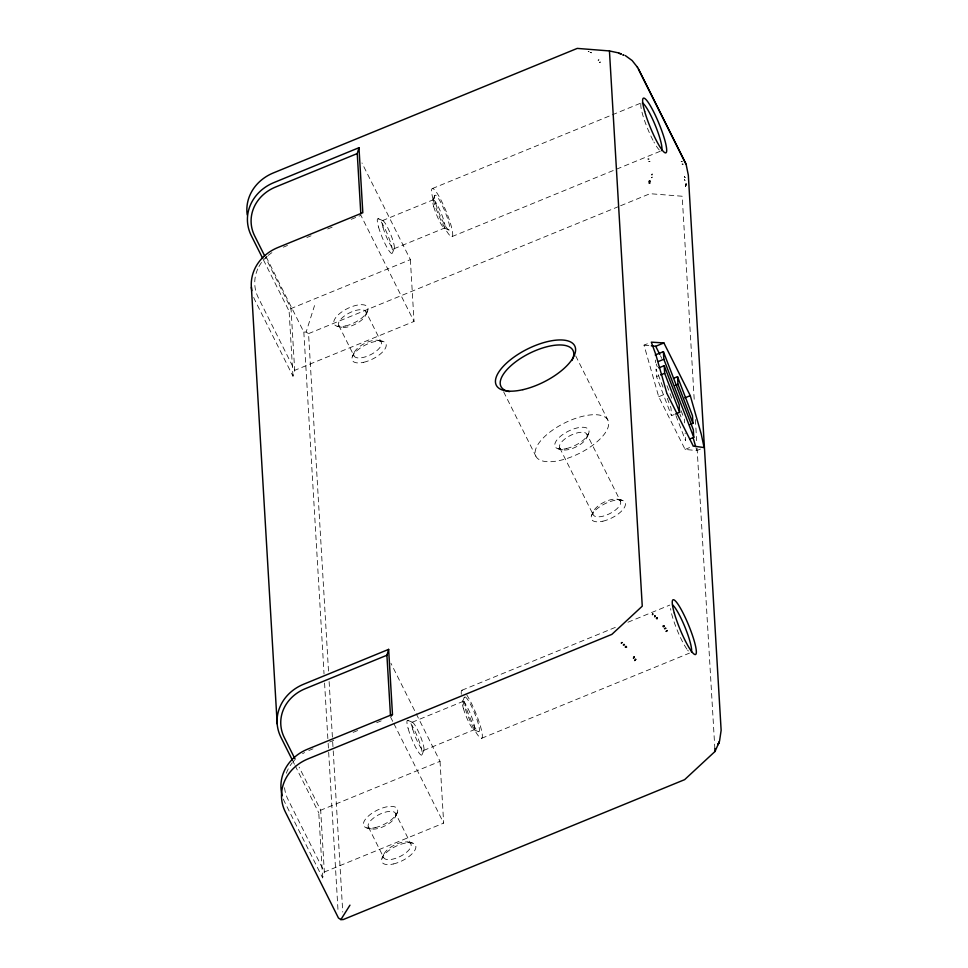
<?xml version="1.0" encoding="UTF-8"?>
<svg xmlns="http://www.w3.org/2000/svg" width="968" height="968" viewBox="0 0 968 968"><rect width="100%" height="100%" fill="white"/><g stroke="black" fill="none" stroke-linecap="round" stroke-linejoin="round"><path stroke-width="0.73" stroke-dasharray="4.84 3.63" d="M649.516 180.738L649.395 183.545L648.826 180.883L648.887 183.666L650.193 183.412L650.193 180.641L649.879 183.46L649.516 180.738L649.673 183.496M685.356 186.388L685.961 183.618L685.671 186.679L686.506 184.089L685.562 186.558L685.961 183.618M253.701 297.406A44.746 39.978 -3.4 0 0 255.128 300.637L292.965 376.189L294.683 370.345L291.029 308.538L265.426 257.415M328.503 671.042L308.55 333.621L306.142 332.036L314.527 305.586M283.346 799.084A44.746 39.978 -3.4 0 0 284.786 802.315L322.61 877.867L324.341 872.023L320.686 810.216L299.124 767.164M685.477 186.473L686.264 183.835M392.415 252.963L394.254 248.401M432.781 200.243L434.62 195.681M422.072 754.641L423.911 750.079M462.438 701.921L464.277 697.359M365.88 314.83L367.598 311.043M352.376 356.587L354.094 352.812M395.525 816.508L397.255 812.721M382.021 858.265L383.751 854.49M586.886 437.391L588.617 433.603M591.581 515.484L593.299 511.697M292.965 376.189L289.117 311.176L291.029 308.538L410.371 259.63L361.959 162.963M322.61 877.867L318.774 812.854L320.686 810.216L440.029 761.308L390.939 663.298M283.322 247.167L287.484 245.461M306.88 237.511L311.031 235.805M327.656 228.993L334.589 226.161M351.215 219.337L360.907 215.368L414.026 321.436L294.683 370.345L258.299 297.696A41.176 36.784 -3.4 0 1 258.408 267.567M432.285 188.578L610.844 115.41M612.236 114.841L641.53 102.826M382.408 220.631L433.083 199.856M393.952 248.776L444.639 228.012M451.983 236.603L661.241 150.851M308.55 333.621L619.217 206.317M620.609 205.736L650 193.697L682.198 196.238L694.322 401.43M700.457 449.067L696.791 450.568L685.09 449.43L658.7 396.723L644.01 345.152L650.109 342.648M674.176 414.558L671.453 415.671L656.498 376.613L659.22 375.499M658.7 396.723L666.867 393.371M685.09 449.43L693.269 446.079M308.816 750.539L312.979 748.845M329.604 742.033L333.754 740.326M353.151 732.377L360.084 729.533M376.709 722.721L383.63 719.889M461.93 690.257L615.382 627.373M627.942 622.23L669.795 605.085M412.053 722.31L462.74 701.534M423.609 750.454L474.284 729.69M481.64 738.294L689.494 653.11M440.029 761.308L443.671 823.115L324.341 872.023L287.956 799.374A41.176 36.784 -3.4 0 1 284.495 787.008M266.176 256.871L303.831 332.048L306.142 332.036M644.01 345.152L649.867 345.721M337.118 326.252L341.958 327.305M378.016 340.325L382.856 341.377M558.137 448.813L562.977 449.878M617.983 499.379L622.061 500.274M617.221 499.21L621.117 500.057M366.775 827.93L371.615 828.983M407.661 842.003L412.513 843.055M444.155 227.964L448.68 229.924M378.367 218.707L382.88 220.68M473.812 729.642L478.325 731.602M408.024 720.398L412.537 722.358M660.454 355.752L661.81 358.45M575.706 355.861L607.94 420.233A40.281 16.892 -26.6 0 1 560.327 460.344A40.281 16.892 -26.6 0 1 547.44 434.075A40.281 16.892 -26.6 0 1 607.94 420.233M586.971 434.329A15.21 6.377 -26.6 0 1 568.99 449.491A15.21 6.377 -26.6 0 1 564.126 439.557A15.21 6.377 -26.6 0 1 586.971 434.329L620.44 501.17A15.21 6.377 -26.6 0 1 602.459 516.319A15.21 6.377 -26.6 0 1 597.595 506.397A15.21 6.377 -26.6 0 1 620.44 501.17M559.746 447.918L593.215 514.758M503.626 391.822L535.873 456.206M365.964 311.769A15.21 6.377 -26.6 0 1 347.972 326.918A15.21 6.377 -26.6 0 1 343.108 316.996A15.21 6.377 -26.6 0 1 365.964 311.769L381.247 342.273A15.21 6.377 -26.6 0 1 363.254 357.434A15.21 6.377 -26.6 0 1 358.39 347.5A15.21 6.377 -26.6 0 1 381.247 342.273M338.727 325.357L354.01 355.861M263.441 259.908L289.117 311.176M390.564 717.046L393.25 722.418M393.928 723.761L443.671 823.115M395.609 813.447A15.21 6.377 -26.6 0 1 377.629 828.596A15.21 6.377 -26.6 0 1 372.765 818.674A15.21 6.377 -26.6 0 1 395.609 813.447L410.892 843.963A15.21 6.377 -26.6 0 1 392.911 859.112A15.21 6.377 -26.6 0 1 388.035 849.19A15.21 6.377 -26.6 0 1 410.892 843.963M368.385 827.035L383.667 857.539M293.098 761.586L294.453 764.284M295.131 765.627L318.774 812.854M681.109 410.722L683.783 417.692M679.947 414.147L681.024 416.93M666.976 385.688L672.312 399.627M656.195 363.992L657.272 366.787M675.966 415.611L685.586 440.718L685.138 433.107M662.995 387.139L656.05 369.014L656.498 376.613M667.267 398.308L671.005 408.072L671.453 415.671M695.98 447.7L696.791 450.568M648.826 180.883L649.117 183.605M695.399 419.531L696.645 440.658M697.093 448.208L714.844 748.445M684.315 419.096L684.533 422.895M655.517 360.06L655.663 362.601M410.371 259.63L414.026 321.436M329.12 681.581L332.593 740.326M332.677 741.839L333.125 749.365M333.222 750.878L342.745 912.05M303.831 332.048L324.038 673.994M324.57 683.033L328.043 741.778M328.14 743.279L328.588 750.817M328.672 752.317L338.11 911.989M258.916 266.587A41.176 36.784 -3.4 0 1 267.313 256.145M268.197 255.407A41.176 36.784 -3.4 0 1 271.911 252.672M286.346 773.263A41.176 36.784 -3.4 0 1 292.263 762.724M292.977 761.864A41.176 36.784 -3.4 0 1 294.502 760.183M302.548 753.721A41.176 36.784 -3.4 0 1 304.569 752.56M465.245 696.948A18.791 3.025 67.7 0 1 478.156 723.278A18.791 3.025 67.7 0 1 472.941 724.004A18.791 3.025 67.7 0 1 464.434 697.057M466.697 694.818A25.954 4.175 67.7 0 1 481.193 729.013A25.954 4.175 67.7 0 1 476.316 732.873A25.954 4.175 67.7 0 1 462.099 698.46M461.337 694.298A25.954 4.175 67.7 0 1 464.471 691.817M659.329 149.967A25.954 4.175 67.7 0 1 653.896 141.969M652.989 140.275A25.954 4.175 67.7 0 1 641.24 103.068M688.345 650.98A25.954 4.175 67.7 0 1 687.655 650.145M686.905 649.141A25.954 4.175 67.7 0 1 670.594 608.545M652.19 177.156L651.512 177.749L652.19 177.156M684.388 179.697L685.005 180.387L684.388 179.697M652.166 174.034L651.452 174.942L652.214 174.966L652.166 174.034M683.093 164.173L682.125 164.064L683.093 164.173M598.889 59.834L598.163 60.222L598.889 59.834M600.402 62.109L599.482 62.291L600.402 62.109M682.186 161.716L681.194 161.596L682.186 161.716M588.931 51.449L588.254 51.425L588.931 51.449M590.855 52.441L590.093 52.405L591.472 52.841L590.855 52.441M648.996 159.067L647.919 159.018L648.996 159.067M649.915 161.523L648.862 161.474L649.915 161.523M685.114 177.592L684.376 176.575L685.114 177.592M363.678 362.298A18.791 7.889 -26.6 0 0 385.905 343.592A18.791 7.889 -26.6 0 0 357.664 350.041A18.791 7.889 -26.6 0 0 363.678 362.298M602.882 521.195A18.791 7.889 -26.6 0 0 625.098 502.477A18.791 7.889 -26.6 0 0 596.869 508.938A18.791 7.889 -26.6 0 0 602.882 521.195M393.335 863.976A18.791 7.889 -26.6 0 0 415.55 845.27A18.791 7.889 -26.6 0 0 387.321 851.719A18.791 7.889 -26.6 0 0 393.335 863.976M345.491 325.974A18.791 7.889 -26.6 0 0 367.707 307.267A18.791 7.889 -26.6 0 0 339.478 313.717A18.791 7.889 -26.6 0 0 345.491 325.974M375.136 827.652A18.791 7.889 -26.6 0 0 397.364 808.945A18.791 7.889 -26.6 0 0 369.135 815.395A18.791 7.889 -26.6 0 0 375.136 827.652M378.548 227.044A18.791 3.025 67.7 0 0 391.774 253.471A18.791 3.025 67.7 0 0 384.417 227.613A18.791 3.025 67.7 0 0 378.548 227.044M408.194 728.722A18.791 3.025 67.7 0 0 421.431 755.149A18.791 3.025 67.7 0 0 414.062 729.291A18.791 3.025 67.7 0 0 408.194 728.722M435.769 203.595A18.791 3.025 67.7 0 0 448.995 230.021A18.791 3.025 67.7 0 0 441.638 204.163A18.791 3.025 67.7 0 0 435.769 203.595M433.337 200.17A25.954 4.175 67.7 0 0 451.608 236.664A25.954 4.175 67.7 0 0 441.444 200.957A25.954 4.175 67.7 0 0 433.337 200.17M566.498 448.547A18.791 7.889 -26.6 0 0 588.726 429.828A18.791 7.889 -26.6 0 0 560.496 436.29A18.791 7.889 -26.6 0 0 566.498 448.547M383.026 227.419A15.21 2.444 67.7 0 0 393.734 248.812A15.21 2.444 67.7 0 0 387.781 227.879A15.21 2.444 67.7 0 0 383.026 227.419M433.712 206.656A15.21 2.444 67.7 0 0 444.421 228.049A15.21 2.444 67.7 0 0 438.456 207.116A15.21 2.444 67.7 0 0 433.712 206.656M412.683 729.098A15.21 2.444 67.7 0 0 423.391 750.49A15.21 2.444 67.7 0 0 417.426 729.557A15.21 2.444 67.7 0 0 412.683 729.098M463.357 708.334A15.21 2.444 67.7 0 0 474.066 729.727A15.21 2.444 67.7 0 0 468.113 708.794A15.21 2.444 67.7 0 0 463.357 708.334"/><path stroke-width="1.45" d="M719.502 741.355L721.136 730.344L688.321 175.111L686.179 164.621M360.822 213.855L357.252 153.561L358.971 147.705L273.968 182.553A44.746 39.978 -3.4 0 0 251.281 235.623L262.776 258.553M390.479 715.534L386.91 655.239L388.628 649.383L303.613 684.231A44.746 39.978 -3.4 0 0 280.938 737.301L292.421 760.231M718.861 742.565L717.966 744.707L719.333 741.742L715.013 751.47L684.63 779.651L343.192 919.576L340.869 919.6L338.461 918.015L285.354 811.946A44.746 39.978 -3.4 0 1 308.03 758.876L611.873 634.367L642.256 606.174L609.441 50.941L577.243 48.4L273.399 172.909A44.746 39.978 -3.4 0 0 247.215 214.872M719.127 742.154L718.498 743.835M349.968 905.153L340.869 919.6M391.193 716.163L392.476 714.408L388.628 649.383M357.252 153.561L275.517 187.054A41.176 36.784 -3.4 0 0 254.644 235.889L264.76 256.06M651.331 345.866L655.711 346.29L663.891 342.938L690.281 395.646L701.28 434.245L704.111 447.567L693.269 446.079L666.867 393.371L655.88 354.76L651.319 342.152L663.891 342.938M655.215 354.99L663.395 351.65L693.318 429.756L693.766 437.367L689.676 439.036M658.385 361.488L663.842 359.249L663.395 351.65M658.772 367.888L664.217 365.662L679.185 404.721L679.633 412.332L675.543 414.001M660.575 374.943L664.665 373.273L664.217 365.662M673.438 378.367L677.527 376.685L692.483 415.744L692.931 423.355L690.208 424.468M675.253 385.409L677.975 384.296L677.527 376.685M684.836 397.872L690.281 395.646M386.91 655.239L305.174 688.732A41.176 36.784 -3.4 0 0 284.302 737.568L295.083 759.093M392.476 714.408L307.461 749.244A44.746 39.978 -3.4 0 0 282.245 795.756M609.441 50.941L617.814 52.756M621.311 54.026L618.746 53.216M618.637 53.119L621.069 53.809M625.267 55.539L632.14 60.536L637.573 67.397M638.529 69.115L685.961 164.003L637.295 66.889M655.711 346.29L659.777 354.397M677.975 384.296L692.931 423.355M663.842 359.249L693.766 437.367M664.665 373.273L679.633 412.332M693.124 437.669L695.568 446.26M714.844 748.445L715.013 751.47M358.971 147.705L362.819 212.73L277.804 247.566A44.746 39.978 -3.4 0 0 251.813 290.666M251.377 287.206L277.187 723.87M642.353 102.91A25.954 4.175 67.7 0 1 655.651 126.251A25.954 4.175 67.7 0 1 661.531 150.621M672.518 604.903A25.954 4.175 67.7 0 1 685.296 627.93A25.954 4.175 67.7 0 1 691.406 651.887M509.495 391.629A40.281 16.892 -26.6 0 1 529.544 353.308A40.281 16.892 -26.6 0 1 571.906 360.495M623.695 55.055L623.053 54.982L623.695 55.055M654.876 615.733L654.804 616.676L654.876 615.733M652.747 613.93L652.529 614.559L652.747 613.93M634.173 656.788L633.508 658.18L634.173 656.788M635.71 659.329L634.839 660.479L635.71 659.329M656.945 617.632L656.352 618.213L656.982 618.903L656.945 617.632M664.205 626.066L663.407 626.84L662.862 626.09L664.205 626.066M665.706 628.305L664.556 628.607L665.706 628.305M667.085 630.579L666.238 631.39L667.085 630.579M621.916 642.546L621.383 643.018L621.916 642.546M623.973 644.422L623.344 644.99L624.42 644.87L623.973 644.422M625.957 646.406L625.243 647.048L626.599 647.096L625.957 646.406M644.652 111.368A29.536 4.743 67.7 0 0 665.44 152.883A29.536 4.743 67.7 0 0 653.872 112.264A29.536 4.743 67.7 0 0 644.652 111.368M674.297 613.046A29.536 4.743 67.7 0 0 695.097 654.562A29.536 4.743 67.7 0 0 683.529 613.942A29.536 4.743 67.7 0 0 674.297 613.046M522.926 389.668A43.85 18.392 -26.6 0 0 574.774 345.987A43.85 18.392 -26.6 0 0 508.89 361.052A43.85 18.392 -26.6 0 0 522.926 389.668"/></g></svg>
